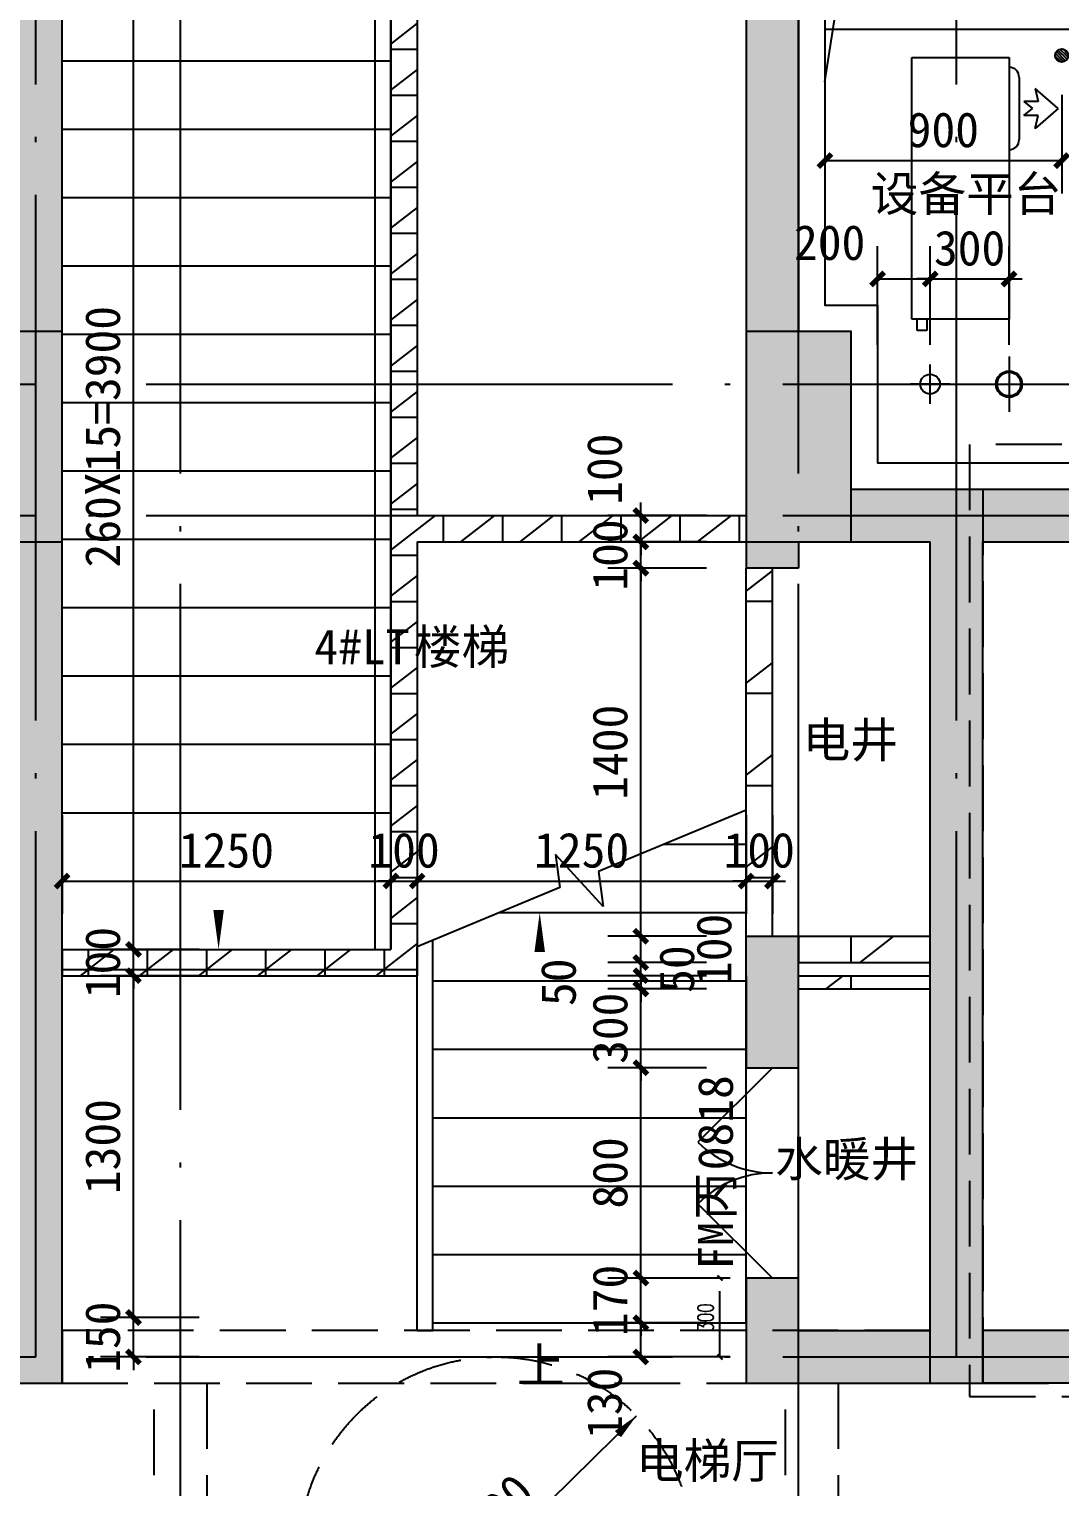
# Model space of a CAD drawing. Extents: x -10817 to 167545, y 26551 to 157048.
# Drawn here: x 29675 to 33593, y 51232 to 56776 of the extents above; entities that cross this region are included whole.
import ezdxf
from ezdxf.xclip import XClip

# ---------------------------------------------------------------- set-up
doc = ezdxf.new("R2010")
doc.units = 0
doc.header["$LTSCALE"] = 1000
doc.header["$MEASUREMENT"] = 0
doc.header["$XCLIPFRAME"] = 0
for name, pattern in [('125-核心筒-首层南入$0$DASH', [0.35, 0.25, -0.1]), ('DASH', [0.35, 0.25, -0.1]), ('DOTE', [2.42, 2, -0.2, 0.02, -0.2])]:
    doc.linetypes.add(name, pattern=pattern)
doc.layers.get('Defpoints').update_dxf_attribs({"color": 30, "linetype": 'DASH'})
for name, color, linetype in [('$0$A-DRAN-SYMB', 243, 'Continuous'), ('120-墙体$0$120-墙体$0$A-COLU-CONC-HATC', 204, 'Continuous'), ('120-墙体$0$120-墙体$0$A-WALL-CONC', 9, 'Continuous'), ('125-北侧门头$0$125-北侧门头$0$A-00-HX-113-wall-01Y$0$HRAL', 31, 'Continuous'), ('125-北侧门头$0$125-北侧门头$0$A-DRAN-SYMB', 243, 'Continuous'), ('125-北侧门头$0$125-北侧门头$0$A-FLOR-UNDR', 177, 'Continuous'), ('125-北侧门头$0$125-北侧门头$0$造甲村-建筑200户型底图$0$A-FURN', 8, 'Continuous'), ('125-核心筒-首层南入$0$A-COLU-CONC', 7, 'Continuous'), ('125-核心筒-首层南入$0$A-COLU-CONC-HATC', 204, 'Continuous'), ('125-核心筒-首层南入$0$A-DOOR', 51, 'Continuous'), ('125-核心筒-首层南入$0$A-FLOR-STRS', 51, 'Continuous'), ('125-核心筒-首层南入$0$A-WALL-BLOK', 131, 'Continuous'), ('125-核心筒-首层南入$0$A-WALL-CONC', 9, 'Continuous'), ('125-核心筒-首层南入$0$A-WALL-INSL', 241, 'Continuous'), ('3#-夹层$0$A-ANNO-SYMB', 3, 'Continuous'), ('3#-夹层$0$A-ANNO-TEXT', 7, 'Continuous'), ('A-ANNO-DIMS', 3, 'Continuous'), ('A-ANNO-DOTE', 10, 'DOTE'), ('A-ANNO-TEXT', 7, 'Continuous'), ('A-DRAN-SYMB', 243, 'Continuous'), ('A-FLOR-UNDR', 177, 'Continuous'), ('PUB_HATCH', 8, 'Continuous')]:
    doc.layers.add(name, color=color, linetype=linetype)
doc.styles.add('125-核心筒-首层南入$0$_TCH_DIM_T3', font='SIMPLEX', dxfattribs={"width": 0.705882, "bigfont": 'GBCBIG'})
doc.styles.add('3#-夹层$0$_TCH_DIM', font='')
doc.styles.add('3#-夹层$0$Standard', font='')
doc.styles.add('_TCH_DIM', font='')
doc.styles.add('_TCH_DIM_T3', font='')
doc.styles.get("Standard").update_dxf_attribs({"font": ''})
doc.styles.get('3#-夹层$0$_TCH_DIM').set_extended_font_data('SimSun')
doc.styles.get('3#-夹层$0$Standard').set_extended_font_data('SimSun')
doc.styles.get('_TCH_DIM').set_extended_font_data('SimSun')
doc.styles.get('_TCH_DIM_T3').set_extended_font_data('SimSun')
doc.styles.get('Standard').set_extended_font_data('SimSun')
doc.dimstyles.new('125-核心筒-首层南入$0$_TCH_ARCH&&20', dxfattribs={"dimtxt": 59.5, "dimasz": 20, "dimexe": 50, "dimexo": 60, "dimgap": 25.25, "dimtad": 1, "dimdec": 0, "dimzin": 0, "dimdsep": 46, "dimtxsty": '125-核心筒-首层南入$0$_TCH_DIM_T3', "dimblk": '125-核心筒-首层南入$0$_ArchTick', "dimcen": 0.09, "dimclrt": 7, "dimazin": 2, "dimtfac": 1, "dimtdec": 0, "dimtix": 1, "dimtmove": 2, "dimatfit": 3, "dimfxl": 50, "dimtolj": 1, "dimtzin": 0, "dimarcsym": 0})
doc.dimstyles.new('_TCH_ARCH&&50', dxfattribs={"dimtxt": 132.911392, "dimasz": 50, "dimexe": 125, "dimexo": 150, "dimgap": 50, "dimtad": 1, "dimdec": 0, "dimzin": 0, "dimdsep": 46, "dimtxsty": '_TCH_DIM_T3', "dimblk": 'ARCHTICK', "dimcen": 0.09, "dimclrt": 7, "dimazin": 2, "dimtfac": 1, "dimtdec": 0, "dimtix": 1, "dimtmove": 2, "dimatfit": 3, "dimfxl": 50, "dimtolj": 1, "dimtzin": 0, "dimarcsym": 0})
pattern_1 = [(0, (0, 0), (0, 350), []), (37.875, (400, 0), (-169.615, 218.077), []), (90, (400, 0), (-450, 3e-14), [])]
pattern_2 = [(0, (0, 0), (0, 175), []), (37.875, (200, 0), (-84.8076, 109.0383), []), (90, (200, 0), (-225, 1e-14), [])]

# ---------------------------------------------------------------- blocks, each defined once
blk = doc.blocks.new('120-墙体')
at = {"layer": '120-墙体$0$120-墙体$0$A-COLU-CONC-HATC'}
for points in [[(-7800, 100), (-7800, -100), (-7200, -100), (-7200, 100)], [(-6950, -3300), (-6950, -3100), (-7800, -3100), (-7800, -3300)]]:
    blk.add_hatch(color=256, dxfattribs=at).paths.add_polyline_path(points)
at = {"layer": '120-墙体$0$120-墙体$0$A-WALL-CONC'}
for p, q in [((-7800, 100), (-7200, 100)), ((-7800, -100), (-7200, -100)), ((-6950, -3100), (-7800, -3100)), ((-7800, -3300), (-7800, -3100)), ((-6950, -3300), (-7800, -3300))]:
    blk.add_line(p, q, dxfattribs=at)
at = {"layer": 'Defpoints'}
blk.add_lwpolyline([(-7800, 100), (-7800, -3300), (-7050, -3300), (-7050, -4700), (-8350, -4700), (-8350, -7200), (-9550, -7200), (-9550, -11200)], dxfattribs=at)
blk = doc.blocks.new('120-墙体-首层')
at = {"layer": 'Defpoints'}
blk.add_lwpolyline([(-9600, -10995), (-9600, -11250), (750, -11250), (750, -4850), (250, -4850), (250, 270), (-7850, 270), (-7850, -3350), (-6800, -3350), (-6800, -6400), (-6500, -6400), (-6500, -10995)], close=True, dxfattribs=at)
ref = blk.add_blockref('120-墙体', (0, 0))
XClip(ref).set_block_clipping_path([(-9600, -10995), (-9600, -11250), (750, -11250), (750, -4850), (250, -4850), (250, 270), (-7850, 270), (-7850, -3350), (-6800, -3350), (-6800, -6400), (-6500, -6400), (-6500, -10995)])
blk = doc.blocks.new('125-北侧门头$0$125-北侧门头$0$DDDA$C0A4D4CDB')
at = {"color": 0}
for p, q in [((193.3, 556.5), (117.4, 469)), ((193.3, 556.5), (269.2, 469)), ((117.4, 469), (166.5, 480.6)), ((166.5, 480.6), (166.5, 426.2)), ((166.5, 426.2), (193.3, 459.5)), ((220.1, 426.2), (193.3, 459.5)), ((220.1, 480.6), (220.1, 426.2)), ((269.2, 469), (220.1, 480.6)), ((75.1, 408.7), (311.5, 408.7)), ((0, 0), (0, 370)), ((0, 370), (995, 370)), ((995, 370), (995, 0)), ((995, 57.2), (1037.4, 57.2)), ((1037.4, 57.2), (1037.4, 20.2)), ((995, 0), (0, 0)), ((1037.4, 20.2), (995, 20.2))]:
    blk.add_line(p, q, dxfattribs=at)
for centre, start_param, end_param in [((75.1, 370), 0.785398, 2.356194), ((311.5, 370), 5.497787, 7.068583)]:
    blk.add_ellipse(centre, major_axis=(27.3, 27.3), ratio=1, start_param=start_param, end_param=end_param, dxfattribs=at)
blk = doc.blocks.new('125-北侧门头')
at = {"layer": '125-北侧门头$0$125-北侧门头$0$A-DRAN-SYMB'}
h = blk.add_hatch(dxfattribs=at)
h.set_pattern_fill('ANSI31', color=256, scale=5, angle=270, style=0)
h.set_pattern_definition([(315, (-58418.732, -6432.753), (5.6126601, 5.6126601), [])])
edge = h.paths.add_edge_path()
edge.add_arc((3900, -1850), 25, 0, 360)
at = {"layer": '125-北侧门头$0$125-北侧门头$0$A-00-HX-113-wall-01Y$0$HRAL'}
blk.add_lwpolyline([(2999.3, -1750), (4048.5, -1750), (4048.5, -2050), (4148.7, -2050), (4148.7, -1650), (2999.3, -1650)], dxfattribs=at)
at = {"layer": '125-北侧门头$0$125-北侧门头$0$A-DRAN-SYMB'}
blk.add_circle((3900, -1850), 25, dxfattribs=at)
at = {"layer": '125-北侧门头$0$125-北侧门头$0$A-FLOR-UNDR'}
blk.add_lwpolyline([(2999.3, -1950), (3252.2, -329.7), (3748.5, -100)], dxfattribs=at)
at = {"layer": '125-北侧门头$0$125-北侧门头$0$造甲村-建筑200户型底图$0$A-FURN', "ltscale": 0.1, "extrusion": (0, 0, -1), "xscale": -1, "zscale": -1, "rotation": 90}
blk.add_blockref('125-北侧门头$0$125-北侧门头$0$DDDA$C0A4D4CDB', (-3329.7, -1858.4), dxfattribs=at)
blk = doc.blocks.new('125-核心筒-首层南入$0$$DorLib2D$00000116')
at = {"color": 0}
for p, q in [((-0.5, 0), (-0.1464, 0.3536)), ((0.5, 0), (0.1464, 0.3536))]:
    blk.add_line(p, q, dxfattribs=at)
for centre, start, end in [((-0.5, 0), 0, 45), ((0.5, 0), 135, 180)]:
    blk.add_arc(centre, 0.5, start, end, dxfattribs=at)
blk = doc.blocks.new('_FZH')
blk.add_lwpolyline([(-0.5, -0.5), (0.5, -0.5), (0.5, 0.5), (-0.5, 0.5)], close=True)
at = {"layer": 'PUB_HATCH'}
blk.add_solid([(-0.5, -0.5), (0.5, -0.5), (-0.5, 0.5), (0.5, 0.5)], dxfattribs=at)
blk = doc.blocks.new('125-核心筒-首层南入$0$_ArchTick')
at = {"color": 0, "linetype": 'ByBlock', "const_width": 0.4}
blk.add_lwpolyline([(-0.5, -0.5), (0.5, 0.5)], dxfattribs=at)
blk = doc.blocks.new('*D1984')
at = {"layer": 'Defpoints', "color": 0, "lineweight": -2, "transparency": 16777216}
for p, q in [((890, 4200), (801, 4200)), ((851, 3900), (851, 4200)), ((890, 3900), (801, 3900))]:
    blk.add_line(p, q, dxfattribs=at)
at = {"layer": 'Defpoints', "color": 0, "transparency": 16777216}
for p in [(851, 4200), (950, 4200), (950, 3900)]:
    blk.add_point(p, dxfattribs=at)
at = {"layer": 'Defpoints', "color": 0, "lineweight": -2, "transparency": 16777216, "xscale": 20, "yscale": 20, "zscale": 20}
for p, rotation in [((851, 4200), 90), ((851, 3900), 270)]:
    blk.add_blockref('125-核心筒-首层南入$0$_ArchTick', p, dxfattribs=dict(at, rotation=rotation))
at = {"layer": 'Defpoints', "color": 7, "transparency": 16777216, "insert": (796, 4050), "char_height": 59.5, "attachment_point": 5, "rotation": 90, "style": '125-核心筒-首层南入$0$_TCH_DIM_T3'}
blk.add_mtext('\\A1;300', dxfattribs=at)
blk = doc.blocks.new('A$C60AE0A12')
at = {"layer": 'A-ANNO-DIMS'}
blk.add_lwpolyline([(-534.1, 423.4), (534.1, 1476.6)], dxfattribs=at)
for points in [[(462.9, 1406.4, 33, 0, 0), (534.1, 1476.6, 0, 0, 0)], [(-462.9, 493.6, 33, 0, 0), (-534.1, 423.4, 0, 0, 0)]]:
    blk.add_lwpolyline(points, format="xyseb", dxfattribs=at)
at = {"layer": 'A-FLOR-UNDR', "linetype": 'DASH'}
blk.add_circle((0, 950, 0), 750, dxfattribs=at)
at = {"layer": 'A-ANNO-DIMS', "color": 7, "style": '_TCH_DIM'}
blk.add_text('D=1500', height=132.91, rotation=44.5947, dxfattribs=at).set_placement((-232, 791.5, 0))
blk = doc.blocks.new('雨水管')
at = {"layer": 'A-DRAN-SYMB'}
for p, q in [((100, 105), (100, -105)), ((-5, 0), (205, 0))]:
    blk.add_line(p, q, dxfattribs=at)
for radius in [50, 45]:
    blk.add_circle((100, 0), radius, dxfattribs=at)
blk = doc.blocks.new('VGVBFGV')
blk.add_blockref('雨水管', (1849.8, 7599.9))
blk = doc.blocks.new('bgfbgfb')
at = {"layer": '$0$A-DRAN-SYMB', "color": 5}
for p, q in [((0, -75), (0, 75)), ((75, 0), (-75, 0))]:
    blk.add_line(p, q, dxfattribs=at)
blk.add_circle((0, 0), 37.5, dxfattribs=at)
blk = doc.blocks.new('vgftvgf')
for name, p in [('VGVBFGV', (0, 0)), ('bgfbgfb', (1649.8, 7600))]:
    blk.add_blockref(name, p)
blk = doc.blocks.new('_ArchTick')
at = {"color": 0, "linetype": 'ByBlock', "const_width": 0.4}
blk.add_lwpolyline([(-0.5, -0.5), (0.5, 0.5)], dxfattribs=at)
blk = doc.blocks.new('*D501')
at = {"layer": 'A-ANNO-DIMS', "color": 0, "lineweight": -2, "transparency": 16777216}
for p, q in [((32700, 56526.3), (32700, 56151.3)), ((33600, 56526.3), (33600, 56151.3)), ((32700, 56276.3), (33600, 56276.3))]:
    blk.add_line(p, q, dxfattribs=at)
at = {"layer": 'Defpoints', "color": 0, "transparency": 16777216}
for p in [(32700, 56676.3), (33600, 56676.3), (33600, 56276.3)]:
    blk.add_point(p, dxfattribs=at)
at = {"layer": 'A-ANNO-DIMS', "color": 0, "lineweight": -2, "transparency": 16777216, "xscale": 50, "yscale": 50, "zscale": 50, "rotation": 180}
blk.add_blockref('_ArchTick', (32700, 56276.3), dxfattribs=at)
at = {"layer": 'A-ANNO-DIMS', "color": 0, "lineweight": -2, "transparency": 16777216, "xscale": 50, "yscale": 50, "zscale": 50}
blk.add_blockref('_ArchTick', (33600, 56276.3), dxfattribs=at)
at = {"layer": 'A-ANNO-DIMS', "color": 7, "transparency": 16777216, "insert": (33150, 56392.8), "char_height": 132.91, "attachment_point": 5, "style": '_TCH_DIM_T3'}
blk.add_mtext('\\A1;900', dxfattribs=at)
blk = doc.blocks.new('*D516')
at = {"layer": 'A-ANNO-DIMS', "color": 0, "lineweight": -2, "transparency": 16777216}
for p, q in [((32900, 55576.3), (32900, 55951.3)), ((33099.8, 55576.3), (33099.8, 55951.3)), ((32900, 55826.3), (33099.8, 55826.3))]:
    blk.add_line(p, q, dxfattribs=at)
at = {"layer": 'Defpoints', "color": 0, "transparency": 16777216}
for p in [(33099.8, 55826.3), (32900, 55426.3), (33099.8, 55426.3)]:
    blk.add_point(p, dxfattribs=at)
at = {"layer": 'A-ANNO-DIMS', "color": 0, "lineweight": -2, "transparency": 16777216, "xscale": 50, "yscale": 50, "zscale": 50, "rotation": 180}
blk.add_blockref('_ArchTick', (32900, 55826.3), dxfattribs=at)
at = {"layer": 'A-ANNO-DIMS', "color": 0, "lineweight": -2, "transparency": 16777216, "xscale": 50, "yscale": 50, "zscale": 50}
blk.add_blockref('_ArchTick', (33099.8, 55826.3), dxfattribs=at)
at = {"layer": 'A-ANNO-DIMS', "color": 7, "transparency": 16777216, "insert": (32717.8, 55963.8), "char_height": 132.91, "attachment_point": 5, "style": '_TCH_DIM_T3'}
blk.add_mtext('\\A1;200', dxfattribs=at)
blk = doc.blocks.new('*D517')
at = {"layer": 'A-ANNO-DIMS', "color": 0, "lineweight": -2, "transparency": 16777216}
for p, q in [((33099.8, 55576.3), (33099.8, 55951.3)), ((33399.8, 55576.3), (33399.8, 55951.3)), ((33099.8, 55826.3), (33049.8, 55826.3)), ((33099.8, 55826.3), (33399.8, 55826.3)), ((33399.8, 55826.3), (33449.8, 55826.3))]:
    blk.add_line(p, q, dxfattribs=at)
at = {"layer": 'Defpoints', "color": 0, "transparency": 16777216}
for p in [(33399.8, 55826.3), (33099.8, 55426.3), (33399.8, 55426.3)]:
    blk.add_point(p, dxfattribs=at)
at = {"layer": 'A-ANNO-DIMS', "color": 0, "lineweight": -2, "transparency": 16777216, "xscale": 50, "yscale": 50, "zscale": 50}
blk.add_blockref('_ArchTick', (33099.8, 55826.3), dxfattribs=at)
at = {"layer": 'A-ANNO-DIMS', "color": 0, "lineweight": -2, "transparency": 16777216, "xscale": 50, "yscale": 50, "zscale": 50, "rotation": 180}
blk.add_blockref('_ArchTick', (33399.8, 55826.3), dxfattribs=at)
at = {"layer": 'A-ANNO-DIMS', "color": 7, "transparency": 16777216, "insert": (33249.8, 55942.8), "char_height": 132.91, "attachment_point": 5, "style": '_TCH_DIM_T3'}
blk.add_mtext('\\A1;300', dxfattribs=at)
blk = doc.blocks.new('*D711')
at = {"layer": 'A-ANNO-DIMS', "color": 0, "lineweight": -2, "transparency": 16777216}
for p, q in [((29800, 53786.3), (29800, 53411.3)), ((31050, 53786.3), (31050, 53411.3)), ((29800, 53536.3), (31050, 53536.3))]:
    blk.add_line(p, q, dxfattribs=at)
at = {"layer": 'Defpoints', "color": 0, "transparency": 16777216}
for p in [(29800, 53936.3), (31050, 53936.3), (31050, 53536.3)]:
    blk.add_point(p, dxfattribs=at)
at = {"layer": 'A-ANNO-DIMS', "color": 0, "lineweight": -2, "transparency": 16777216, "xscale": 50, "yscale": 50, "zscale": 50, "rotation": 180}
blk.add_blockref('_ArchTick', (29800, 53536.3), dxfattribs=at)
at = {"layer": 'A-ANNO-DIMS', "color": 0, "lineweight": -2, "transparency": 16777216, "xscale": 50, "yscale": 50, "zscale": 50}
blk.add_blockref('_ArchTick', (31050, 53536.3), dxfattribs=at)
at = {"layer": 'A-ANNO-DIMS', "color": 7, "transparency": 16777216, "insert": (30425, 53652.8), "char_height": 132.91, "attachment_point": 5, "style": '_TCH_DIM_T3'}
blk.add_mtext('\\A1;1250', dxfattribs=at)
blk = doc.blocks.new('*D712')
at = {"layer": 'A-ANNO-DIMS', "color": 0, "lineweight": -2, "transparency": 16777216}
for p, q in [((31050, 53786.3), (31050, 53411.3)), ((31150, 53786.3), (31150, 53411.3)), ((31050, 53536.3), (31000, 53536.3)), ((31050, 53536.3), (31150, 53536.3)), ((31150, 53536.3), (31200, 53536.3))]:
    blk.add_line(p, q, dxfattribs=at)
at = {"layer": 'Defpoints', "color": 0, "transparency": 16777216}
for p in [(31050, 53936.3), (31150, 53936.3), (31150, 53536.3)]:
    blk.add_point(p, dxfattribs=at)
at = {"layer": 'A-ANNO-DIMS', "color": 0, "lineweight": -2, "transparency": 16777216, "xscale": 50, "yscale": 50, "zscale": 50}
blk.add_blockref('_ArchTick', (31050, 53536.3), dxfattribs=at)
at = {"layer": 'A-ANNO-DIMS', "color": 0, "lineweight": -2, "transparency": 16777216, "xscale": 50, "yscale": 50, "zscale": 50, "rotation": 180}
blk.add_blockref('_ArchTick', (31150, 53536.3), dxfattribs=at)
at = {"layer": 'A-ANNO-DIMS', "color": 7, "transparency": 16777216, "insert": (31100, 53652.8), "char_height": 132.91, "attachment_point": 5, "style": '_TCH_DIM_T3'}
blk.add_mtext('\\A1;100', dxfattribs=at)
blk = doc.blocks.new('*D713')
at = {"layer": 'A-ANNO-DIMS', "color": 0, "lineweight": -2, "transparency": 16777216}
for p, q in [((31150, 53786.3), (31150, 53411.3)), ((32400, 53786.3), (32400, 53411.3)), ((31150, 53536.3), (32400, 53536.3))]:
    blk.add_line(p, q, dxfattribs=at)
at = {"layer": 'Defpoints', "color": 0, "transparency": 16777216}
for p in [(31150, 53936.3), (32400, 53936.3), (32400, 53536.3)]:
    blk.add_point(p, dxfattribs=at)
at = {"layer": 'A-ANNO-DIMS', "color": 0, "lineweight": -2, "transparency": 16777216, "xscale": 50, "yscale": 50, "zscale": 50, "rotation": 180}
blk.add_blockref('_ArchTick', (31150, 53536.3), dxfattribs=at)
at = {"layer": 'A-ANNO-DIMS', "color": 0, "lineweight": -2, "transparency": 16777216, "xscale": 50, "yscale": 50, "zscale": 50}
blk.add_blockref('_ArchTick', (32400, 53536.3), dxfattribs=at)
at = {"layer": 'A-ANNO-DIMS', "color": 7, "transparency": 16777216, "insert": (31775, 53652.8), "char_height": 132.91, "attachment_point": 5, "style": '_TCH_DIM_T3'}
blk.add_mtext('\\A1;1250', dxfattribs=at)
blk = doc.blocks.new('*D714')
at = {"layer": 'A-ANNO-DIMS', "color": 0, "lineweight": -2, "transparency": 16777216}
for p, q in [((32400, 53786.3), (32400, 53411.3)), ((32500, 53786.3), (32500, 53411.3)), ((32400, 53536.3), (32350, 53536.3)), ((32400, 53536.3), (32500, 53536.3)), ((32500, 53536.3), (32550, 53536.3))]:
    blk.add_line(p, q, dxfattribs=at)
at = {"layer": 'Defpoints', "color": 0, "transparency": 16777216}
for p in [(32400, 53936.3), (32500, 53936.3), (32500, 53536.3)]:
    blk.add_point(p, dxfattribs=at)
at = {"layer": 'A-ANNO-DIMS', "color": 0, "lineweight": -2, "transparency": 16777216, "xscale": 50, "yscale": 50, "zscale": 50}
blk.add_blockref('_ArchTick', (32400, 53536.3), dxfattribs=at)
at = {"layer": 'A-ANNO-DIMS', "color": 0, "lineweight": -2, "transparency": 16777216, "xscale": 50, "yscale": 50, "zscale": 50, "rotation": 180}
blk.add_blockref('_ArchTick', (32500, 53536.3), dxfattribs=at)
at = {"layer": 'A-ANNO-DIMS', "color": 7, "transparency": 16777216, "insert": (32450, 53652.8), "char_height": 132.91, "attachment_point": 5, "style": '_TCH_DIM_T3'}
blk.add_mtext('\\A1;100', dxfattribs=at)
blk = doc.blocks.new('*D1527')
at = {"layer": 'A-ANNO-DIMS', "color": 0, "lineweight": -2, "transparency": 16777216}
for p, q in [((30321.4, 57176.3), (29946.4, 57176.3)), ((30071.4, 53276.3), (30071.4, 57176.3)), ((30321.4, 53276.3), (29946.4, 53276.3))]:
    blk.add_line(p, q, dxfattribs=at)
at = {"layer": 'Defpoints', "color": 0, "transparency": 16777216}
for p in [(30071.4, 57176.3), (30471.4, 57176.3), (30471.4, 53276.3)]:
    blk.add_point(p, dxfattribs=at)
at = {"layer": 'A-ANNO-DIMS', "color": 0, "lineweight": -2, "transparency": 16777216, "xscale": 50, "yscale": 50, "zscale": 50}
for p, rotation in [((30071.4, 57176.3), 90), ((30071.4, 53276.3), 270)]:
    blk.add_blockref('_ArchTick', p, dxfattribs=dict(at, rotation=rotation))
at = {"layer": 'A-ANNO-DIMS', "color": 7, "transparency": 16777216, "insert": (29954.9, 55226.3), "char_height": 132.911, "attachment_point": 5, "rotation": 90, "style": '_TCH_DIM_T3'}
blk.add_mtext('\\A1;260X15=3900', dxfattribs=at)
blk = doc.blocks.new('*D1528')
at = {"layer": 'A-ANNO-DIMS', "color": 0, "lineweight": -2, "transparency": 16777216}
for p, q in [((30071.4, 53276.3), (30071.4, 53326.3)), ((30321.4, 53276.3), (29946.4, 53276.3)), ((30071.4, 53176.3), (30071.4, 53276.3)), ((30321.4, 53176.3), (29946.4, 53176.3)), ((30071.4, 53176.3), (30071.4, 53126.3))]:
    blk.add_line(p, q, dxfattribs=at)
at = {"layer": 'Defpoints', "color": 0, "transparency": 16777216}
for p in [(30071.4, 53276.3), (30471.4, 53276.3), (30471.4, 53176.3)]:
    blk.add_point(p, dxfattribs=at)
at = {"layer": 'A-ANNO-DIMS', "color": 0, "lineweight": -2, "transparency": 16777216, "xscale": 50, "yscale": 50, "zscale": 50}
for p, rotation in [((30071.4, 53276.3), 270), ((30071.4, 53176.3), 90)]:
    blk.add_blockref('_ArchTick', p, dxfattribs=dict(at, rotation=rotation))
at = {"layer": 'A-ANNO-DIMS', "color": 7, "transparency": 16777216, "insert": (29954.9, 53226.3), "char_height": 132.91, "attachment_point": 5, "rotation": 90, "style": '_TCH_DIM_T3'}
blk.add_mtext('\\A1;100', dxfattribs=at)
blk = doc.blocks.new('*D1529')
at = {"layer": 'A-ANNO-DIMS', "color": 0, "lineweight": -2, "transparency": 16777216}
for p, q in [((30321.4, 53176.3), (29946.4, 53176.3)), ((30071.4, 51876.3), (30071.4, 53176.3)), ((30321.4, 51876.3), (29946.4, 51876.3))]:
    blk.add_line(p, q, dxfattribs=at)
at = {"layer": 'Defpoints', "color": 0, "transparency": 16777216}
for p in [(30071.4, 53176.3), (30471.4, 53176.3), (30471.4, 51876.3)]:
    blk.add_point(p, dxfattribs=at)
at = {"layer": 'A-ANNO-DIMS', "color": 0, "lineweight": -2, "transparency": 16777216, "xscale": 50, "yscale": 50, "zscale": 50}
for p, rotation in [((30071.4, 53176.3), 90), ((30071.4, 51876.3), 270)]:
    blk.add_blockref('_ArchTick', p, dxfattribs=dict(at, rotation=rotation))
at = {"layer": 'A-ANNO-DIMS', "color": 7, "transparency": 16777216, "insert": (29954.9, 52526.3), "char_height": 132.91, "attachment_point": 5, "rotation": 90, "style": '_TCH_DIM_T3'}
blk.add_mtext('\\A1;1300', dxfattribs=at)
blk = doc.blocks.new('*D1530')
at = {"layer": 'A-ANNO-DIMS', "color": 0, "lineweight": -2, "transparency": 16777216}
for p, q in [((30071.4, 51876.3), (30071.4, 51926.3)), ((30321.4, 51876.3), (29946.4, 51876.3)), ((30071.4, 51726.3), (30071.4, 51876.3)), ((30321.4, 51726.3), (29946.4, 51726.3)), ((30071.4, 51726.3), (30071.4, 51676.3))]:
    blk.add_line(p, q, dxfattribs=at)
at = {"layer": 'Defpoints', "color": 0, "transparency": 16777216}
for p in [(30071.4, 51876.3), (30471.4, 51876.3), (30471.4, 51726.3)]:
    blk.add_point(p, dxfattribs=at)
at = {"layer": 'A-ANNO-DIMS', "color": 0, "lineweight": -2, "transparency": 16777216, "xscale": 50, "yscale": 50, "zscale": 50}
for p, rotation in [((30071.4, 51876.3), 270), ((30071.4, 51726.3), 90)]:
    blk.add_blockref('_ArchTick', p, dxfattribs=dict(at, rotation=rotation))
at = {"layer": 'A-ANNO-DIMS', "color": 7, "transparency": 16777216, "insert": (29954.9, 51801.3), "char_height": 132.91, "attachment_point": 5, "rotation": 90, "style": '_TCH_DIM_T3'}
blk.add_mtext('\\A1;150', dxfattribs=at)
blk = doc.blocks.new('*D1605')
at = {"layer": 'A-ANNO-DIMS', "color": 0, "lineweight": -2, "transparency": 16777216}
for p, q in [((32250, 51856.3), (31875, 51856.3)), ((32000, 51726.3), (32000, 51856.3)), ((32250, 51726.3), (31875, 51726.3))]:
    blk.add_line(p, q, dxfattribs=at)
at = {"layer": 'Defpoints', "color": 0, "transparency": 16777216}
for p in [(32000, 51856.3), (32400, 51856.3), (32400, 51726.3)]:
    blk.add_point(p, dxfattribs=at)
at = {"layer": 'A-ANNO-DIMS', "color": 0, "lineweight": -2, "transparency": 16777216, "xscale": 50, "yscale": 50, "zscale": 50}
for p, rotation in [((32000, 51856.3), 90), ((32000, 51726.3), 270)]:
    blk.add_blockref('_ArchTick', p, dxfattribs=dict(at, rotation=rotation))
at = {"layer": 'A-ANNO-DIMS', "color": 7, "transparency": 16777216, "insert": (31862.5, 51550), "char_height": 132.91, "attachment_point": 5, "rotation": 90, "style": '_TCH_DIM_T3'}
blk.add_mtext('\\A1;130', dxfattribs=at)
blk = doc.blocks.new('*D1606')
at = {"layer": 'A-ANNO-DIMS', "color": 0, "lineweight": -2, "transparency": 16777216}
for p, q in [((32000, 52026.3), (32000, 52076.3)), ((32250, 52026.3), (31875, 52026.3)), ((32000, 51856.3), (32000, 52026.3)), ((32250, 51856.3), (31875, 51856.3)), ((32000, 51856.3), (32000, 51806.3))]:
    blk.add_line(p, q, dxfattribs=at)
at = {"layer": 'Defpoints', "color": 0, "transparency": 16777216}
for p in [(32000, 52026.3), (32400, 52026.3), (32400, 51856.3)]:
    blk.add_point(p, dxfattribs=at)
at = {"layer": 'A-ANNO-DIMS', "color": 0, "lineweight": -2, "transparency": 16777216, "xscale": 50, "yscale": 50, "zscale": 50}
for p, rotation in [((32000, 52026.3), 270), ((32000, 51856.3), 90)]:
    blk.add_blockref('_ArchTick', p, dxfattribs=dict(at, rotation=rotation))
at = {"layer": 'A-ANNO-DIMS', "color": 7, "transparency": 16777216, "insert": (31883.5, 51941.3), "char_height": 132.91, "attachment_point": 5, "rotation": 90, "style": '_TCH_DIM_T3'}
blk.add_mtext('\\A1;170', dxfattribs=at)
blk = doc.blocks.new('*D1607')
at = {"layer": 'A-ANNO-DIMS', "color": 0, "lineweight": -2, "transparency": 16777216}
for p, q in [((32250, 52826.3), (31875, 52826.3)), ((32000, 52026.3), (32000, 52826.3)), ((32250, 52026.3), (31875, 52026.3))]:
    blk.add_line(p, q, dxfattribs=at)
at = {"layer": 'Defpoints', "color": 0, "transparency": 16777216}
for p in [(32000, 52826.3), (32400, 52826.3), (32400, 52026.3)]:
    blk.add_point(p, dxfattribs=at)
at = {"layer": 'A-ANNO-DIMS', "color": 0, "lineweight": -2, "transparency": 16777216, "xscale": 50, "yscale": 50, "zscale": 50}
for p, rotation in [((32000, 52826.3), 90), ((32000, 52026.3), 270)]:
    blk.add_blockref('_ArchTick', p, dxfattribs=dict(at, rotation=rotation))
at = {"layer": 'A-ANNO-DIMS', "color": 7, "transparency": 16777216, "insert": (31883.5, 52426.3), "char_height": 132.91, "attachment_point": 5, "rotation": 90, "style": '_TCH_DIM_T3'}
blk.add_mtext('\\A1;800', dxfattribs=at)
blk = doc.blocks.new('*D1608')
at = {"layer": 'A-ANNO-DIMS', "color": 0, "lineweight": -2, "transparency": 16777216}
for p, q in [((32000, 53126.3), (32000, 53176.3)), ((32250, 53126.3), (31875, 53126.3)), ((32000, 52826.3), (32000, 53126.3)), ((32250, 52826.3), (31875, 52826.3)), ((32000, 52826.3), (32000, 52776.3))]:
    blk.add_line(p, q, dxfattribs=at)
at = {"layer": 'Defpoints', "color": 0, "transparency": 16777216}
for p in [(32000, 53126.3), (32400, 53126.3), (32400, 52826.3)]:
    blk.add_point(p, dxfattribs=at)
at = {"layer": 'A-ANNO-DIMS', "color": 0, "lineweight": -2, "transparency": 16777216, "xscale": 50, "yscale": 50, "zscale": 50}
for p, rotation in [((32000, 53126.3), 270), ((32000, 52826.3), 90)]:
    blk.add_blockref('_ArchTick', p, dxfattribs=dict(at, rotation=rotation))
at = {"layer": 'A-ANNO-DIMS', "color": 7, "transparency": 16777216, "insert": (31883.5, 52976.3), "char_height": 132.91, "attachment_point": 5, "rotation": 90, "style": '_TCH_DIM_T3'}
blk.add_mtext('\\A1;300', dxfattribs=at)
blk = doc.blocks.new('*D1609')
at = {"layer": 'A-ANNO-DIMS', "color": 0, "lineweight": -2, "transparency": 16777216}
for p, q in [((32000, 53176.3), (32000, 53226.3)), ((32250, 53176.3), (31875, 53176.3)), ((32000, 53126.3), (32000, 53176.3)), ((32250, 53126.3), (31875, 53126.3)), ((32000, 53126.3), (32000, 53076.3))]:
    blk.add_line(p, q, dxfattribs=at)
at = {"layer": 'Defpoints', "color": 0, "transparency": 16777216}
for p in [(32000, 53176.3), (32400, 53176.3), (32400, 53126.3)]:
    blk.add_point(p, dxfattribs=at)
at = {"layer": 'A-ANNO-DIMS', "color": 0, "lineweight": -2, "transparency": 16777216, "xscale": 50, "yscale": 50, "zscale": 50}
for p, rotation in [((32000, 53176.3), 270), ((32000, 53126.3), 90)]:
    blk.add_blockref('_ArchTick', p, dxfattribs=dict(at, rotation=rotation))
at = {"layer": 'A-ANNO-DIMS', "color": 7, "transparency": 16777216, "insert": (31687.5, 53151.3), "char_height": 132.91, "attachment_point": 5, "rotation": 90, "style": '_TCH_DIM_T3'}
blk.add_mtext('\\A1;50', dxfattribs=at)
blk = doc.blocks.new('*D1610')
at = {"layer": 'A-ANNO-DIMS', "color": 0, "lineweight": -2, "transparency": 16777216}
for p, q in [((32250, 53226.3), (31875, 53226.3)), ((32000, 53226.3), (32000, 53276.3)), ((32000, 53176.3), (32000, 53226.3)), ((32250, 53176.3), (31875, 53176.3)), ((32000, 53176.3), (32000, 53126.3))]:
    blk.add_line(p, q, dxfattribs=at)
at = {"layer": 'Defpoints', "color": 0, "transparency": 16777216}
for p in [(32000, 53226.3), (32400, 53226.3), (32400, 53176.3)]:
    blk.add_point(p, dxfattribs=at)
at = {"layer": 'A-ANNO-DIMS', "color": 0, "lineweight": -2, "transparency": 16777216, "xscale": 50, "yscale": 50, "zscale": 50}
for p, rotation in [((32000, 53226.3), 270), ((32000, 53176.3), 90)]:
    blk.add_blockref('_ArchTick', p, dxfattribs=dict(at, rotation=rotation))
at = {"layer": 'A-ANNO-DIMS', "color": 7, "transparency": 16777216, "insert": (32137.5, 53201.3), "char_height": 132.91, "attachment_point": 5, "rotation": 90, "style": '_TCH_DIM_T3'}
blk.add_mtext('\\A1;50', dxfattribs=at)
blk = doc.blocks.new('*D1611')
at = {"layer": 'A-ANNO-DIMS', "color": 0, "lineweight": -2, "transparency": 16777216}
for p, q in [((32250, 53326.3), (31875, 53326.3)), ((32000, 53226.3), (32000, 53326.3)), ((32250, 53226.3), (31875, 53226.3))]:
    blk.add_line(p, q, dxfattribs=at)
at = {"layer": 'Defpoints', "color": 0, "transparency": 16777216}
for p in [(32000, 53326.3), (32400, 53326.3), (32400, 53226.3)]:
    blk.add_point(p, dxfattribs=at)
at = {"layer": 'A-ANNO-DIMS', "color": 0, "lineweight": -2, "transparency": 16777216, "xscale": 50, "yscale": 50, "zscale": 50}
for p, rotation in [((32000, 53326.3), 90), ((32000, 53226.3), 270)]:
    blk.add_blockref('_ArchTick', p, dxfattribs=dict(at, rotation=rotation))
at = {"layer": 'A-ANNO-DIMS', "color": 7, "transparency": 16777216, "insert": (32278.6, 53276.3), "char_height": 132.91, "attachment_point": 5, "rotation": 90, "style": '_TCH_DIM_T3'}
blk.add_mtext('\\A1;100', dxfattribs=at)
blk = doc.blocks.new('*D1612')
at = {"layer": 'A-ANNO-DIMS', "color": 0, "lineweight": -2, "transparency": 16777216}
for p, q in [((32250, 54726.3), (31875, 54726.3)), ((32000, 53326.3), (32000, 54726.3)), ((32250, 53326.3), (31875, 53326.3))]:
    blk.add_line(p, q, dxfattribs=at)
at = {"layer": 'Defpoints', "color": 0, "transparency": 16777216}
for p in [(32000, 54726.3), (32400, 54726.3), (32400, 53326.3)]:
    blk.add_point(p, dxfattribs=at)
at = {"layer": 'A-ANNO-DIMS', "color": 0, "lineweight": -2, "transparency": 16777216, "xscale": 50, "yscale": 50, "zscale": 50}
for p, rotation in [((32000, 54726.3), 90), ((32000, 53326.3), 270)]:
    blk.add_blockref('_ArchTick', p, dxfattribs=dict(at, rotation=rotation))
at = {"layer": 'A-ANNO-DIMS', "color": 7, "transparency": 16777216, "insert": (31883.5, 54026.3), "char_height": 132.91, "attachment_point": 5, "rotation": 90, "style": '_TCH_DIM_T3'}
blk.add_mtext('\\A1;1400', dxfattribs=at)
blk = doc.blocks.new('*D1613')
at = {"layer": 'A-ANNO-DIMS', "color": 0, "lineweight": -2, "transparency": 16777216}
for p, q in [((32000, 54826.3), (32000, 54876.3)), ((32250, 54826.3), (31875, 54826.3)), ((32000, 54726.3), (32000, 54826.3)), ((32250, 54726.3), (31875, 54726.3)), ((32000, 54726.3), (32000, 54676.3))]:
    blk.add_line(p, q, dxfattribs=at)
at = {"layer": 'Defpoints', "color": 0, "transparency": 16777216}
for p in [(32000, 54826.3), (32400, 54826.3), (32400, 54726.3)]:
    blk.add_point(p, dxfattribs=at)
at = {"layer": 'A-ANNO-DIMS', "color": 0, "lineweight": -2, "transparency": 16777216, "xscale": 50, "yscale": 50, "zscale": 50}
for p, rotation in [((32000, 54826.3), 270), ((32000, 54726.3), 90)]:
    blk.add_blockref('_ArchTick', p, dxfattribs=dict(at, rotation=rotation))
at = {"layer": 'A-ANNO-DIMS', "color": 7, "transparency": 16777216, "insert": (31883.5, 54776.3), "char_height": 132.91, "attachment_point": 5, "rotation": 90, "style": '_TCH_DIM_T3'}
blk.add_mtext('\\A1;100', dxfattribs=at)
blk = doc.blocks.new('*D1614')
at = {"layer": 'A-ANNO-DIMS', "color": 0, "lineweight": -2, "transparency": 16777216}
for p, q in [((32000, 54926.3), (32000, 54976.3)), ((32250, 54926.3), (31875, 54926.3)), ((32000, 54826.3), (32000, 54926.3)), ((32250, 54826.3), (31875, 54826.3)), ((32000, 54826.3), (32000, 54776.3))]:
    blk.add_line(p, q, dxfattribs=at)
at = {"layer": 'Defpoints', "color": 0, "transparency": 16777216}
for p in [(32000, 54926.3), (32400, 54926.3), (32400, 54826.3)]:
    blk.add_point(p, dxfattribs=at)
at = {"layer": 'A-ANNO-DIMS', "color": 0, "lineweight": -2, "transparency": 16777216, "xscale": 50, "yscale": 50, "zscale": 50}
for p, rotation in [((32000, 54926.3), 270), ((32000, 54826.3), 90)]:
    blk.add_blockref('_ArchTick', p, dxfattribs=dict(at, rotation=rotation))
at = {"layer": 'A-ANNO-DIMS', "color": 7, "transparency": 16777216, "insert": (31862.5, 55102.6), "char_height": 132.91, "attachment_point": 5, "rotation": 90, "style": '_TCH_DIM_T3'}
blk.add_mtext('\\A1;100', dxfattribs=at)
blk = doc.blocks.new('125-核心筒-首层南入')
at = {"layer": '125-核心筒-首层南入$0$A-COLU-CONC-HATC'}
for points in [[(-1850, 7800), (-1650, 7800), (-1650, 10600), (-1850, 10800)], [(950, 7800), (1150, 7800), (1150, 10800), (950, 10600)], [(1350, 7200), (1350, 7000), (1650, 7000), (1749.8, 7100), (1750, 7200)], [(1749.8, 7100), (1850, 7000), (1850, 7200), (1749.3, 7200)], [(1650, 5500), (1850, 5500), (1850, 7000), (1749.8, 7100), (1650, 7000)], [(-1650, 7000), (-1850, 7000), (-1850, 4000), (-1650, 3800)], [(1150, 7000), (950, 7000), (950, 6900), (1150, 6900)], [(950, 5350), (1150, 5350), (1150, 5500), (950, 5500)], [(1650, 5350), (1850, 5350), (1850, 5500), (1650, 5500)], [(950, 5350), (950, 5000), (1150, 5000), (1150, 5350)], [(1750, 3933.3), (1850, 4000), (1850, 5350), (1650, 5350), (1650, 4000)], [(1150, 4000), (1150, 4200), (950, 4200), (950, 3800)], [(-1850, 4000), (-1850, 3800), (-1650, 3800)], [(1150, 4000), (950, 3800), (1750, 3800), (1750, 3933.3), (1650, 4000)], [(1750, 3933.3), (1750, 3800), (1850, 3800), (1850, 4000)]]:
    blk.add_hatch(color=256, dxfattribs=at).paths.add_polyline_path(points)
h = blk.add_hatch(dxfattribs=at)
h.set_pattern_fill('空心砖', color=256, scale=50, style=0)
h.set_pattern_definition(pattern_2)
h.paths.add_polyline_path([(-400, 9350), (-400, 7050), (-333.3, 7050), (-300, 7100), (-300, 9350)])
h = blk.add_hatch(dxfattribs=at)
h.set_pattern_fill('空心砖', color=256, scale=50, style=0)
h.set_pattern_definition(pattern_2)
h.paths.add_polyline_path([(950, 7000), (950, 7100), (-300, 7100), (-333.3, 7050), (-300, 7000)])
h = blk.add_hatch(dxfattribs=at)
h.set_pattern_fill('空心砖', color=256, scale=50, style=0)
h.set_pattern_definition(pattern_2)
h.paths.add_polyline_path([(-333.3, 7050), (-400, 7050), (-400, 5450), (-300, 5350), (-300, 7000)])
h = blk.add_hatch(dxfattribs=at)
h.set_pattern_fill('空心砖', color=256, scale=100, style=0)
h.set_pattern_definition(pattern_1)
h.paths.add_polyline_path([(950, 5500), (1050, 5500), (1050, 6900), (950, 6900)])
h = blk.add_hatch(dxfattribs=at)
h.set_pattern_fill('空心砖', color=256, scale=100, style=0)
h.set_pattern_definition(pattern_1)
h.paths.add_polyline_path([(1150, 5400), (1650, 5400), (1650, 5500), (1150, 5500)])
h = blk.add_hatch(dxfattribs=at)
h.set_pattern_fill('空心砖', color=256, scale=50, style=0)
h.set_pattern_definition(pattern_2)
h.paths.add_polyline_path([(-1650, 5350), (-300, 5350), (-400, 5450), (-1650, 5450)])
h = blk.add_hatch(dxfattribs=at)
h.set_pattern_fill('空心砖', color=256, scale=100, style=0)
h.set_pattern_definition(pattern_1)
h.paths.add_polyline_path([(1150, 5350), (1150, 5300), (1650, 5300), (1650, 5350)])
at = {"layer": '125-核心筒-首层南入$0$A-DOOR'}
for p, q in [((950, 4200), (950, 5000)), ((1150, 4200), (1150, 5000))]:
    blk.add_line(p, q, dxfattribs=at)
at = {"layer": '125-核心筒-首层南入$0$A-DOOR', "linetype": '125-核心筒-首层南入$0$DASH'}
blk.add_lwpolyline([(1150, 5500), (1150, 6900)], dxfattribs=at)
at = {"layer": '125-核心筒-首层南入$0$A-FLOR-STRS'}
for p, q in [((-1650, 5450), (-1650, 9350)), ((-460, 5450), (-460, 9350)), ((-400, 5450), (-400, 9350)), ((-400, 5450), (-400, 9350)), ((-1650, 8830), (-400, 8830)), ((-1650, 8570), (-400, 8570)), ((-1650, 8310), (-400, 8310)), ((-1650, 8050), (-400, 8050)), ((-1650, 7790), (-400, 7790)), ((-1650, 7530), (-400, 7530)), ((-1650, 7270), (-400, 7270)), ((-1650, 7010), (-400, 7010)), ((-1650, 6750), (-400, 6750)), ((-1650, 6490), (-400, 6490)), ((-1650, 6230), (-400, 6230)), ((-1650, 5970), (-400, 5970)), ((950, 5980), (389.5, 5746.8)), ((950, 4030), (950, 5980)), ((637.5, 5850), (950, 5850)), ((407.3, 5613), (225.3, 5811.1)), ((225.3, 5811.1), (242.1, 5685.5)), ((389.5, 5746.8), (407.3, 5613)), ((-1650, 5710), (-400, 5710)), ((242.1, 5685.5), (-300, 5460)), ((12.5, 5590), (950, 5590)), ((-1650, 5450), (-400, 5450)), ((-460, 5450), (-400, 5450)), ((-300, 4030), (-300, 5460)), ((-300, 4000), (-300, 5460)), ((-240, 4000), (-240, 5485)), ((-240, 5330), (950, 5330)), ((-240, 5070), (950, 5070)), ((-240, 4810), (950, 4810)), ((-240, 4550), (950, 4550)), ((-240, 4290), (950, 4290)), ((-300, 4000), (-240, 4000)), ((-240, 4030), (950, 4030))]:
    blk.add_line(p, q, dxfattribs=at)
at = {"layer": '125-核心筒-首层南入$0$A-WALL-BLOK'}
for p, q in [((-400, 9350), (-400, 7050)), ((-300, 9350), (-300, 7100)), ((-300, 7100), (950, 7100)), ((-400, 7050), (-400, 5450)), ((-300, 7000), (950, 7000)), ((-300, 7000), (-300, 5350)), ((950, 5500), (950, 6900)), ((1050, 5500), (1050, 6900)), ((1150, 5500), (1650, 5500)), ((1150, 5500), (1150, 5400)), ((-1650, 5450), (-400, 5450)), ((-1650, 5450), (-1650, 5350)), ((1150, 5400), (1650, 5400)), ((-1650, 5350), (-300, 5350)), ((1150, 5350), (1650, 5350)), ((1150, 5300), (1650, 5300))]:
    blk.add_line(p, q, dxfattribs=at)
at = {"layer": '125-核心筒-首层南入$0$A-WALL-CONC'}
for p, q in [((1150, 10800), (1150, 7800)), ((-1650, 7800), (-1650, 10600)), ((950, 10600), (950, 7800)), ((1350, 7200), (1750, 7200)), ((1749.3, 7200), (1850, 7200)), ((-1650, 3800), (-1650, 7000)), ((950, 7000), (950, 6900)), ((1150, 7000), (1150, 6900)), ((1350, 7000), (1650, 7000)), ((1650, 5500), (1650, 7000)), ((1850, 7000), (1850, 7000)), ((1850, 5500), (1850, 7000)), ((1150, 6900), (950, 6900)), ((950, 5350), (950, 5500)), ((950, 5500), (1150, 5500)), ((1150, 5350), (1150, 5500)), ((1650, 5350), (1650, 5500)), ((1850, 5350), (1850, 5500)), ((950, 5350), (950, 5000)), ((1150, 5000), (1150, 5350)), ((1650, 4000), (1650, 5350)), ((1850, 4000), (1850, 5350)), ((950, 5000), (1150, 5000)), ((1150, 4200), (950, 4200)), ((950, 4200), (950, 3800)), ((1150, 4000), (1150, 4200)), ((1150, 4000), (1650, 4000)), ((1850, 4000), (1850, 4000)), ((-1850, 3800), (-1650, 3800)), ((950, 3800), (1750, 3800)), ((1750, 3800), (1850, 3800))]:
    blk.add_line(p, q, dxfattribs=at)
at = {"layer": '125-核心筒-首层南入$0$A-WALL-INSL'}
blk.add_lwpolyline([(600, 10800), (600, 10900), (1250, 10900), (1250, 7900), (1450, 7900), (1450, 7300), (2400, 7300)], dxfattribs=at)
at = {"layer": 'Defpoints'}
for points in [[(-1650, 3800), (1650, 3800), (1650, 4000), (-1650, 4000)], [(-1300, 3800), (-1100, 3800), (-1100, 2400), (-1300, 2400)], [(1100, 3800), (1300, 3800), (1300, 2400), (1100, 2400)]]:
    blk.add_lwpolyline(points, close=True, dxfattribs=at)
blk.add_blockref('125-北侧门头', (-1750, 10700))
at = {"layer": '125-核心筒-首层南入$0$A-COLU-CONC', "xscale": 400, "yscale": 800, "zscale": 800}
blk.add_blockref('_FZH', (-1850, 7400), dxfattribs=at)
at = {"layer": '125-核心筒-首层南入$0$A-COLU-CONC', "xscale": 800, "yscale": 400, "zscale": 400, "rotation": 90}
blk.add_blockref('_FZH', (1150, 7400), dxfattribs=at)
at = {"layer": '125-核心筒-首层南入$0$A-DOOR', "xscale": 800, "yscale": 800, "zscale": 200, "rotation": 90}
blk.add_blockref('125-核心筒-首层南入$0$$DorLib2D$00000116', (1050, 4600), dxfattribs=at)
at = {"layer": 'Defpoints'}
dim = blk.add_aligned_dim(p1=(950, 3900), p2=(950, 4200), distance=99, dimstyle='125-核心筒-首层南入$0$_TCH_ARCH&&20', dxfattribs=at)
dim.commit()
dim.dimension.update_dxf_attribs({"geometry": '*D1984', "text_midpoint": (796, 4050)})

msp = doc.modelspace()

# ---------------------------------------------------------------- linework, layer by layer
at = {"layer": '3#-夹层$0$A-ANNO-SYMB'}
for points in [[(30395, 57176.3, 0, 0, 0), (30395, 53276.3, 0, 40, 0), (30395, 53426.3, 0, 0, 0)], [(31615.7, 51856.3, 0, 0, 0), (31615.7, 53416.3, 0, 40, 0), (31615.7, 53266.3, 0, 0, 0)]]:
    msp.add_lwpolyline(points, format="xyseb", dxfattribs=at)
at = {"layer": 'A-ANNO-DOTE'}
for points in [[(29700, 51726.3), (29700, 62426.3)], [(30250, 47826.3), (30250, 62426.3)], [(32600, 47826.3), (32600, 62426.3)], [(33200, 51726.3), (33200, 62426.3)], [(27700, 55426.3), (36550, 55426.3)], [(27700, 54926.3), (36550, 54926.3)], [(27700, 51726.3), (36550, 51726.3)]]:
    msp.add_lwpolyline(points, dxfattribs=at)

# ---------------------------------------------------------------- block references
ref = msp.add_blockref('125-核心筒-首层南入', (31450, 47826.3))
XClip(ref).set_block_clipping_path([(-2550.0013559441, -6650.1452511974), (3900.0557166992, 13400.0000000014)])
ref = msp.add_blockref('vgftvgf', (31450, 47826.3))
XClip(ref).set_block_clipping_path([(-2550.0013559441, -6650.1452511987), (3900.0557166992, 13400.0000000001)])
ref = msp.add_blockref('120-墙体-首层', (41100, 54926.3))
XClip(ref).set_block_clipping_path([(-12200.0013559441, -13750.1452511974), (-5749.9442833008, 6300.0000000014)])
msp.add_blockref('A$C60AE0A12', (31450, 50026.3))

# ---------------------------------------------------------------- texts
at = {"layer": '3#-夹层$0$A-ANNO-TEXT', "style": '3#-夹层$0$Standard'}
for s, p in [('楼梯', (31137.3, 54360.9)), ('4#LT', (30759.2, 54360.9)), ('电梯厅', (31981.3, 51265.5))]:
    msp.add_text(s, height=132.91, dxfattribs=at).set_placement(p)
at = {"layer": '3#-夹层$0$A-ANNO-TEXT', "color": 7, "style": '3#-夹层$0$_TCH_DIM'}
msp.add_text('上', height=132.9, dxfattribs=at).set_placement((31529.6, 51628.8))
at = {"layer": 'A-ANNO-TEXT'}
for s, p in [('设备平台', (32874.1, 56084.1)), ('电井', (32614.9, 54006.7)), ('水暖井', (32510.5, 52412.6))]:
    msp.add_text(s, height=132.91, dxfattribs=at).set_placement(p)
at = {"layer": 'A-ANNO-TEXT', "color": 2}
for s, height, p in [('0818', 132.91, (32350, 52436.3)), ('丙', 132.9, (32350, 52247.2)), ('FM', 132.91, (32350, 52058.2))]:
    msp.add_text(s, height=height, rotation=90, dxfattribs=at).set_placement(p)

# ---------------------------------------------------------------- dimensions: what is measured, and where the dimension line sits
at = {"layer": 'A-ANNO-DIMS'}
dim = msp.add_aligned_dim(p1=(30471.4, 53276.3), p2=(30471.4, 57176.3), distance=400, text='260X15=3900', dimstyle='_TCH_ARCH&&50', dxfattribs=at)
dim.commit()
dim.dimension.update_dxf_attribs({"geometry": '*D1527', "text_midpoint": (29954.9, 55226.3)})
for p1, p2, distance, picture, middle in [((32700, 56676.3), (33600, 56676.3), -400, '*D501', (33150, 56392.8)), ((33099.8, 55426.3), (33399.8, 55426.3), 400, '*D517', (33249.8, 55942.8)), ((32400, 54726.3), (32400, 54826.3), 400, '*D1613', (31883.5, 54776.3)), ((32400, 53326.3), (32400, 54726.3), 400, '*D1612', (31883.5, 54026.3)), ((29800, 53936.3), (31050, 53936.3), -400, '*D711', (30425, 53652.8)), ((31050, 53936.3), (31150, 53936.3), -400, '*D712', (31100, 53652.8)), ((31150, 53936.3), (32400, 53936.3), -400, '*D713', (31775, 53652.8)), ((32400, 53936.3), (32500, 53936.3), -400, '*D714', (32450, 53652.8)), ((30471.4, 53176.3), (30471.4, 53276.3), 400, '*D1528', (29954.9, 53226.3)), ((30471.4, 51876.3), (30471.4, 53176.3), 400, '*D1529', (29954.9, 52526.3)), ((32400, 52826.3), (32400, 53126.3), 400, '*D1608', (31883.5, 52976.3)), ((32400, 52026.3), (32400, 52826.3), 400, '*D1607', (31883.5, 52426.3)), ((32400, 51856.3), (32400, 52026.3), 400, '*D1606', (31883.5, 51941.3)), ((30471.4, 51726.3), (30471.4, 51876.3), 400, '*D1530', (29954.9, 51801.3))]:
    dim = msp.add_aligned_dim(p1=p1, p2=p2, distance=distance, dimstyle='_TCH_ARCH&&50', dxfattribs=at)
    dim.commit()
    dim.dimension.update_dxf_attribs({"geometry": picture, "text_midpoint": middle})
for base, p1, p2, angle, picture, middle in [((33099.8, 55826.3), (32900, 55426.3), (33099.8, 55426.3), 0, '*D516', (32717.8, 55963.8)), ((32000, 54926.3), (32400, 54826.3), (32400, 54926.3), 90, '*D1614', (31862.5, 55102.6)), ((32000, 53326.3), (32400, 53226.3), (32400, 53326.3), 90, '*D1611', (32278.6, 53276.3)), ((32000, 53226.3), (32400, 53176.3), (32400, 53226.3), 90, '*D1610', (32137.5, 53201.3)), ((32000, 53176.3), (32400, 53126.3), (32400, 53176.3), 90, '*D1609', (31687.5, 53151.3)), ((32000, 51856.3), (32400, 51726.3), (32400, 51856.3), 90, '*D1605', (31862.5, 51550))]:
    dim = msp.add_linear_dim(base=base, p1=p1, p2=p2, angle=angle, dimstyle='_TCH_ARCH&&50', dxfattribs=at)
    dim.commit()
    dim.dimension.update_dxf_attribs({"geometry": picture, "text_midpoint": middle, "dimtype": 129})

doc.saveas('drawing.dxf')
